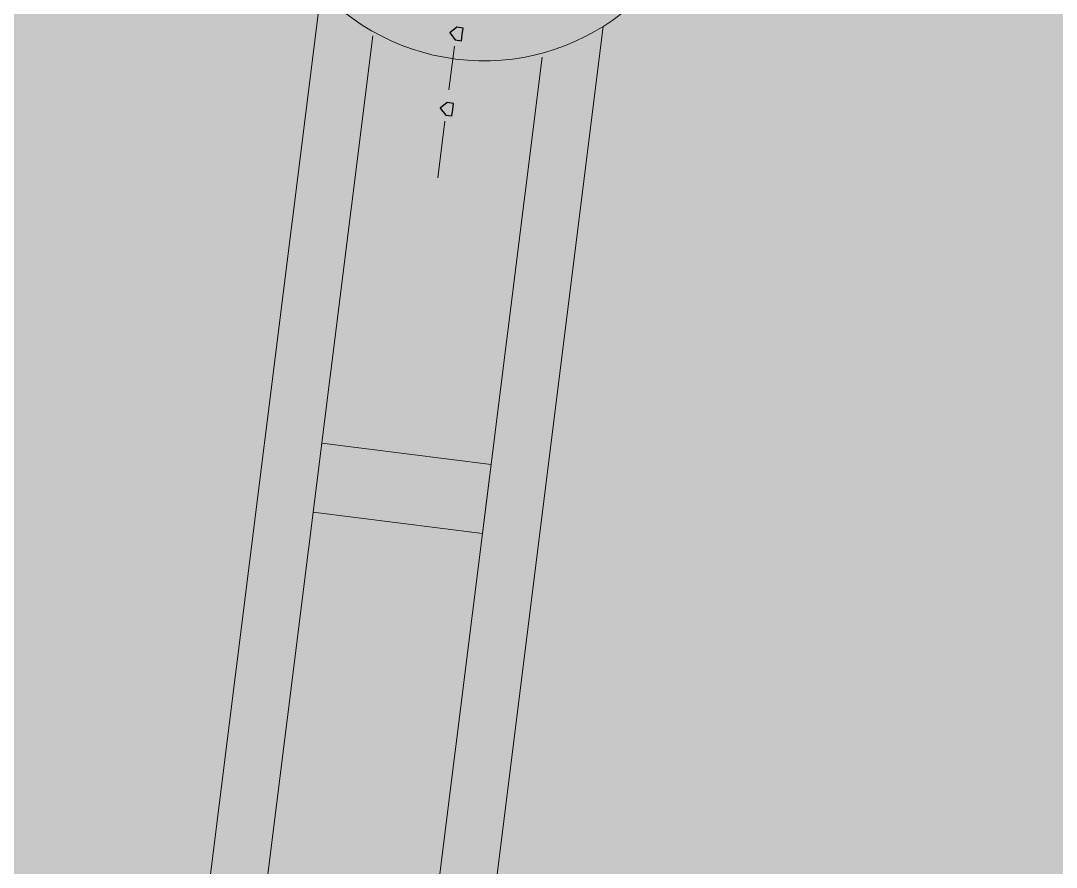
# Model space of a CAD drawing. Header units: metres. Extents: x -4 to 509425, y 7549 to 4732445.
# Drawn here: x 476017.876 to 476019.263, y 4719763.933 to 4719765.067 of the extents above; entities that cross this region are included whole.
import ezdxf

# ---------------------------------------------------------------- set-up
doc = ezdxf.new("R2010")
doc.units = ezdxf.units.M
doc.header["$LTSCALE"] = 0.01
doc.header["$MEASUREMENT"] = 0
doc.layers.get('0').update_dxf_attribs({"lineweight": 0})
doc.layers.add('_SUBESTACIÓN', color=1, linetype='Continuous')
doc.layers.add('SUBESTACION LA VID', color=253, linetype='Continuous')

# ---------------------------------------------------------------- blocks, each defined once
blk = doc.blocks.new('A$Cfff6051d')
at = {"layer": 'SUBESTACION LA VID', "transparency": 33554687}
h = blk.add_hatch(color=256, dxfattribs=at)
h.dxf.hatch_style = 2
h.paths.add_polyline_path([(476018.4671, 4719765.049), (476018.4682, 4719765.0574), (476018.4598, 4719765.0585), (476018.4503, 4719765.0511), (476018.4577, 4719765.0417), (476018.4661, 4719765.0406)])
h = blk.add_hatch(color=256, dxfattribs=at)
h.dxf.hatch_style = 2
h.paths.add_polyline_path([(476018.4671, 4719765.049), (476018.4682, 4719765.0574), (476018.4598, 4719765.0585), (476018.4503, 4719765.0511), (476018.4577, 4719765.0417), (476018.4661, 4719765.0406)])
h = blk.add_hatch(color=256, dxfattribs=at)
h.dxf.hatch_style = 2
h.paths.add_polyline_path([(476018.4545, 4719764.9482), (476018.4555, 4719764.9566), (476018.4471, 4719764.9577), (476018.4377, 4719764.9503), (476018.445, 4719764.9409), (476018.4534, 4719764.9398)])
h = blk.add_hatch(color=256, dxfattribs=at)
h.dxf.hatch_style = 2
h.paths.add_polyline_path([(476018.4545, 4719764.9482), (476018.4555, 4719764.9566), (476018.4471, 4719764.9577), (476018.4377, 4719764.9503), (476018.445, 4719764.9409), (476018.4534, 4719764.9398)])
at = {"layer": 'SUBESTACION LA VID', "lineweight": 15}
for p, q in [((476018.2781, 4719765.1069), (476017.9, 4719762.0911)), ((476018.2781, 4719765.1069), (476017.9, 4719762.0911)), ((476018.6561, 4719765.0595), (476018.2781, 4719762.0437)), ((476018.6561, 4719765.0595), (476018.2781, 4719762.0437)), ((476017.9809, 4719762.1237), (476018.3474, 4719765.047)), ((476017.9809, 4719762.1237), (476018.3474, 4719765.047)), ((476018.4566, 4719765.0333), (476018.4492, 4719764.9745)), ((476018.4566, 4719765.0333), (476018.4492, 4719764.9745)), ((476018.2077, 4719762.0952), (476018.5742, 4719765.0185)), ((476018.2077, 4719762.0952), (476018.5742, 4719765.0185)), ((476018.444, 4719764.9325), (476018.4345, 4719764.8569)), ((476018.444, 4719764.9325), (476018.4345, 4719764.8569))]:
    blk.add_line(p, q, dxfattribs=at)
at = {"layer": 'SUBESTACION LA VID'}
for points in [[(476018.4671, 4719765.049), (476018.4682, 4719765.0574), (476018.4598, 4719765.0585), (476018.4503, 4719765.0511), (476018.4577, 4719765.0417), (476018.4661, 4719765.0406)], [(476018.4671, 4719765.049), (476018.4682, 4719765.0574), (476018.4598, 4719765.0585), (476018.4503, 4719765.0511), (476018.4577, 4719765.0417), (476018.4661, 4719765.0406)], [(476018.4545, 4719764.9482), (476018.4555, 4719764.9566), (476018.4471, 4719764.9577), (476018.4377, 4719764.9503), (476018.445, 4719764.9409), (476018.4534, 4719764.9398)], [(476018.4545, 4719764.9482), (476018.4555, 4719764.9566), (476018.4471, 4719764.9577), (476018.4377, 4719764.9503), (476018.445, 4719764.9409), (476018.4534, 4719764.9398)]]:
    blk.add_lwpolyline(points, close=True, dxfattribs=at)
at = {"layer": 'SUBESTACION LA VID', "lineweight": 0}
for points in [[(476018.4671, 4719765.049), (476018.4682, 4719765.0574), (476018.4598, 4719765.0585), (476018.4503, 4719765.0511), (476018.4577, 4719765.0417), (476018.4661, 4719765.0406)], [(476018.4671, 4719765.049), (476018.4682, 4719765.0574), (476018.4598, 4719765.0585), (476018.4503, 4719765.0511), (476018.4577, 4719765.0417), (476018.4661, 4719765.0406)], [(476018.4545, 4719764.9482), (476018.4555, 4719764.9566), (476018.4471, 4719764.9577), (476018.4377, 4719764.9503), (476018.445, 4719764.9409), (476018.4534, 4719764.9398)], [(476018.4545, 4719764.9482), (476018.4555, 4719764.9566), (476018.4471, 4719764.9577), (476018.4377, 4719764.9503), (476018.445, 4719764.9409), (476018.4534, 4719764.9398)]]:
    blk.add_lwpolyline(points, close=True, dxfattribs=at)
at = {"layer": 'SUBESTACION LA VID', "lineweight": 15}
blk.add_lwpolyline([(476018.2674, 4719764.4086), (476018.279, 4719764.501), (476018.5058, 4719764.4725), (476018.4942, 4719764.3801), (476018.2674, 4719764.4086)], dxfattribs=at)
blk.add_lwpolyline([(476018.2674, 4719764.4086), (476018.279, 4719764.501), (476018.5058, 4719764.4725), (476018.4942, 4719764.3801), (476018.2674, 4719764.4086)], dxfattribs=at)
at = {"layer": 'SUBESTACION LA VID'}
for points in [[(475976.8769, 4719766.927), (475976.8769, 4719766.927), (475976.8959, 4719767.0782), (475976.8959, 4719767.0782), (475976.8959, 4719767.0782), (476072.6239, 4719754.9233), (476072.6239, 4719754.9233), (476072.6239, 4719754.9233), (475976.8769, 4719766.927), (475976.8769, 4719766.927)], [(475976.8959, 4719767.0782), (475976.8959, 4719767.0782), (476072.6239, 4719754.9233), (476072.6239, 4719754.9233), (476072.6239, 4719754.9233), (476072.6429, 4719755.0745), (476072.6429, 4719755.0745), (476072.6429, 4719755.0745), (475976.8959, 4719767.0782), (475976.8959, 4719767.0782)]]:
    blk.add_open_spline(points, degree=3, knots=[0, 0, 0, 0, 1, 1, 1, 2, 2, 2, 3, 3, 3, 3], dxfattribs=at)
at = {"layer": 'SUBESTACION LA VID', "lineweight": 0}
for points in [[(475976.8769, 4719766.927), (475976.8769, 4719766.927), (475976.8959, 4719767.0782), (475976.8959, 4719767.0782), (475976.8959, 4719767.0782), (476072.6239, 4719754.9233), (476072.6239, 4719754.9233), (476072.6239, 4719754.9233), (475976.8769, 4719766.927), (475976.8769, 4719766.927)], [(475976.8959, 4719767.0782), (475976.8959, 4719767.0782), (476072.6239, 4719754.9233), (476072.6239, 4719754.9233), (476072.6239, 4719754.9233), (476072.6429, 4719755.0745), (476072.6429, 4719755.0745), (476072.6429, 4719755.0745), (475976.8959, 4719767.0782), (475976.8959, 4719767.0782)]]:
    blk.add_open_spline(points, degree=3, knots=[0, 0, 0, 0, 1, 1, 1, 2, 2, 2, 3, 3, 3, 3], dxfattribs=at)
at = {"layer": 'SUBESTACION LA VID', "lineweight": 15}
blk.add_open_spline([(476018.1979, 4719765.3516), (476018.1772, 4719765.1869), (476018.294, 4719765.0366), (476018.4587, 4719765.016), (476018.6234, 4719764.9953), (476018.7737, 4719765.1121), (476018.7943, 4719765.2768), (476018.815, 4719765.4415), (476018.6982, 4719765.5917), (476018.5335, 4719765.6124), (476018.3688, 4719765.633), (476018.2185, 4719765.5163), (476018.1979, 4719765.3516)], degree=3, knots=[0, 0, 0, 0, 1, 1, 1, 2, 2, 2, 3, 3, 3, 4, 4, 4, 4], dxfattribs=at)
blk.add_open_spline([(476018.1979, 4719765.3516), (476018.1772, 4719765.1869), (476018.294, 4719765.0366), (476018.4587, 4719765.016), (476018.6234, 4719764.9953), (476018.7737, 4719765.1121), (476018.7943, 4719765.2768), (476018.815, 4719765.4415), (476018.6982, 4719765.5917), (476018.5335, 4719765.6124), (476018.3688, 4719765.633), (476018.2185, 4719765.5163), (476018.1979, 4719765.3516)], degree=3, knots=[0, 0, 0, 0, 1, 1, 1, 2, 2, 2, 3, 3, 3, 4, 4, 4, 4], dxfattribs=at)

msp = doc.modelspace()

# ---------------------------------------------------------------- hatches: boundary and pattern name
at = {"layer": '_SUBESTACIÓN', "transparency": 33554559}
h = msp.add_hatch(color=1, dxfattribs=at)
h.dxf.hatch_style = 1
h.paths.add_polyline_path([(475968.6399, 4719805.825), (476089.9386, 4719790.615), (476078.1686, 4719696.74), (475956.8686, 4719711.9502)])

# ---------------------------------------------------------------- block references
at = {"linetype": 'Continuous'}
msp.add_blockref('A$Cfff6051d', (0, 0), dxfattribs=at)

doc.saveas('drawing.dxf')
